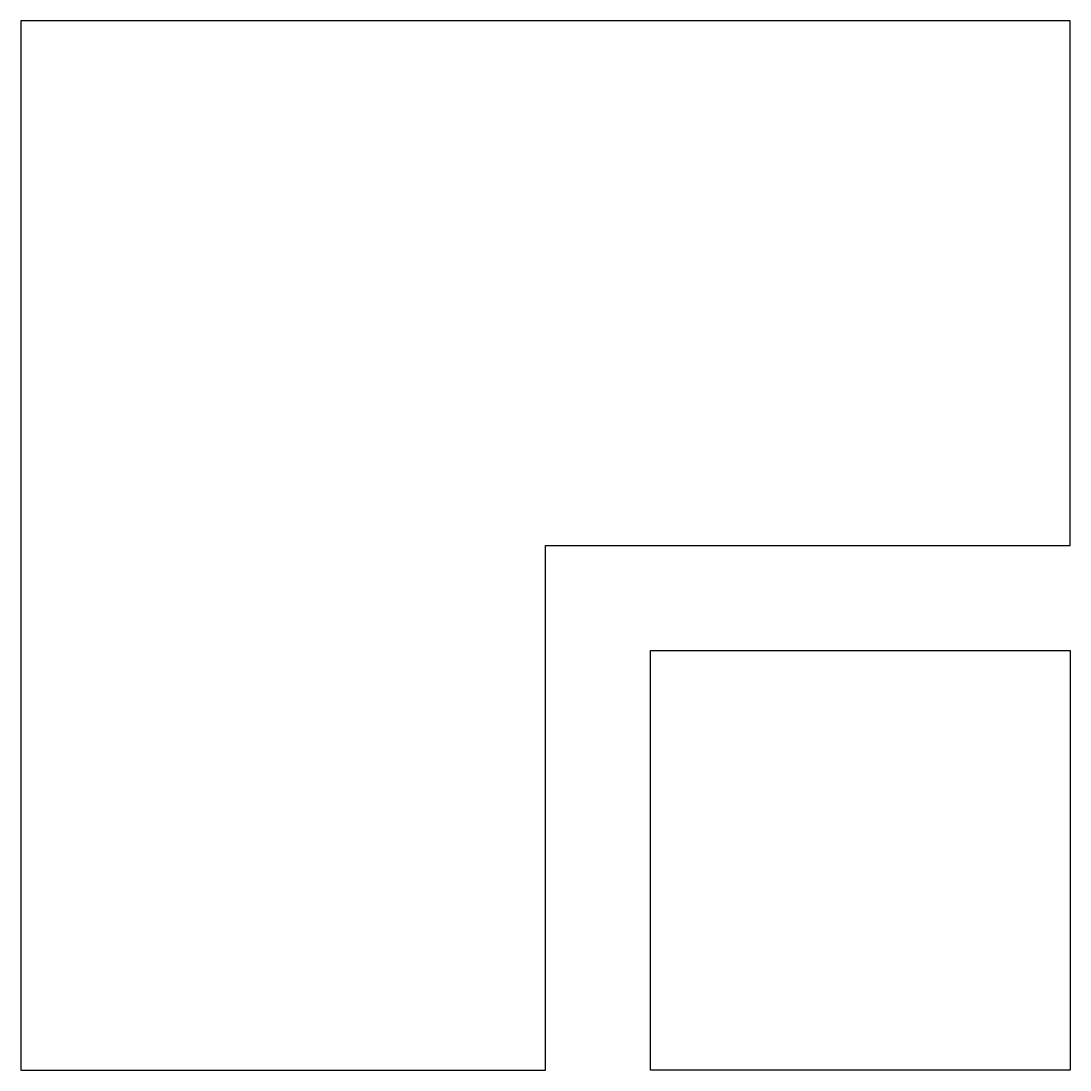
# Model space of a CAD drawing. Header units: millimetres. Extents: x 0 to 100, y 0 to 100.
import ezdxf

# ---------------------------------------------------------------- set-up
doc = ezdxf.new("R2010")
doc.units = ezdxf.units.MM
doc.layers.get('0').update_dxf_attribs({"linetype": 'CONTINUOUS', "lineweight": 25, "true_color": 0x000000})

msp = doc.modelspace()

# ---------------------------------------------------------------- linework, layer by layer
for p, q in [((100, 100), (0, 100)), ((0, 100), (0, 0)), ((100, 50), (100, 100)), ((50, 0), (50, 50)), ((50, 50), (100, 50)), ((60, 40), (100, 40)), ((60, 0), (60, 40)), ((100, 40), (100, 0)), ((0, 0), (50, 0)), ((100, 0), (60, 0))]:
    msp.add_line(p, q)

doc.saveas('drawing.dxf')
